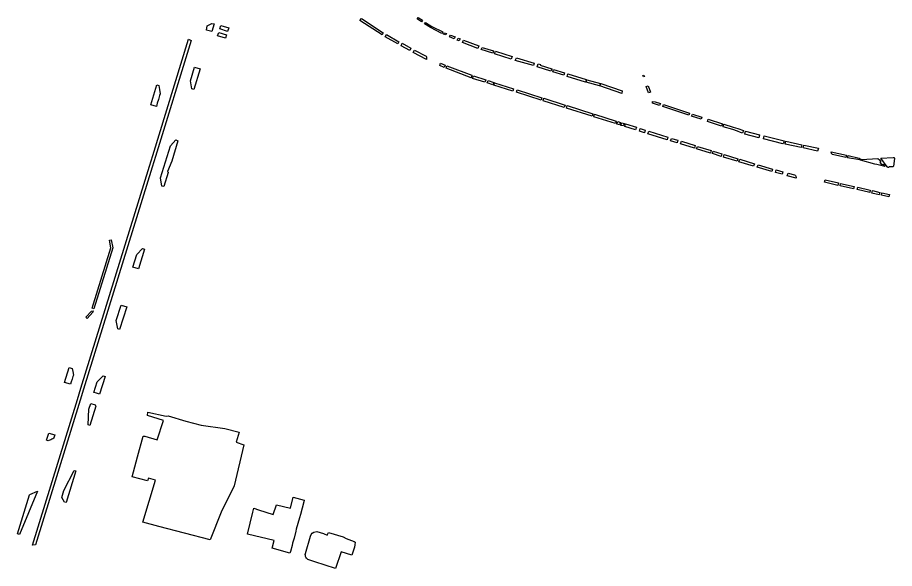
# Model space of a CAD drawing. Header units: millimetres. Extents: x 734061 to 736248, y 4017837 to 4020740.
# Drawn here: x 735100 to 735691, y 4019795 to 4020166 of the extents above; entities that cross this region are included whole.
import ezdxf

# ---------------------------------------------------------------- set-up
doc = ezdxf.new("R2010")
doc.units = ezdxf.units.MM
doc.layers.add('bolvar', color=143, linetype='Continuous', true_color=0x3faae0)
doc.layers.add('park', color=3, linetype='Continuous', true_color=0x1ffa07)

msp = doc.modelspace()

# ---------------------------------------------------------------- linework, layer by layer
at = {"layer": 'bolvar'}
for points in [[(735230.83, 4020156.9), (735227.17, 4020157.98), (735227.76, 4020160.76), (735230.95, 4020162.47), (735232.53, 4020162.07)], [(735346.37, 4020156.13), (735345.6, 4020154.75), (735330.69, 4020164.34), (735331.69, 4020165.81)], [(735372.14, 4020163.57), (735369.17, 4020165.47), (735369.78, 4020166.39), (735372.8, 4020164.57)], [(735386.45, 4020156.76), (735385.84, 4020155.74), (735378.26, 4020159.68), (735374.2, 4020162.15), (735374.75, 4020163.13), (735379.05, 4020160.33)], [(735241.5, 4020157.08), (735241.5, 4020157.08), (735236.22, 4020158.82), (735236.94, 4020160.96), (735242.22, 4020159.41)], [(735217.02, 4020150.99), (735192.9, 4020072.87), (735190.74, 4020065.7), (735144.49, 4019916.09), (735142.13, 4019908.68), (735111.97, 4019811.15), (735109.94, 4019811.03), (735140.24, 4019909.16), (735142.55, 4019916.67), (735188.8, 4020066.33), (735191.03, 4020073.42), (735215.24, 4020151.84)], [(735240, 4020152.53), (735240, 4020152.53), (735234.78, 4020154.13), (735235.49, 4020156.42), (735240.8, 4020154.79)], [(735356.93, 4020150.08), (735356.19, 4020148.58), (735347.73, 4020153.44), (735348.58, 4020154.91)], [(735388.88, 4020155.57), (735388.46, 4020154.68), (735387.03, 4020155.26), (735387.44, 4020156.14)], [(735394.22, 4020152.03), (735391.04, 4020153.31), (735391.59, 4020154.63), (735394.75, 4020153.32)], [(735398.12, 4020152.05), (735397.6, 4020150.65), (735396.26, 4020151.1), (735396.74, 4020152.49)], [(735410.07, 4020145.64), (735399.81, 4020149.69), (735400.37, 4020151.13), (735410.69, 4020147.26)], [(735365.05, 4020145.78), (735364.25, 4020144.23), (735358.32, 4020147.39), (735359.21, 4020149.02)], [(735420.1, 4020142.37), (735412.37, 4020144.84), (735412.9, 4020146.24), (735420.67, 4020143.98)], [(735375.35, 4020140.4), (735375.51, 4020139.84), (735375.57, 4020139.26), (735375.54, 4020138.68), (735375.42, 4020138.12), (735366.57, 4020142.85), (735367.38, 4020144.39)], [(735433.26, 4020140.18), (735432.57, 4020138.27), (735421.35, 4020141.9), (735422.07, 4020143.79)], [(735436.06, 4020139.31), (735448.09, 4020135.57), (735447.6, 4020134.02), (735435.31, 4020137.45), (735436.06, 4020139.31)], [(735388.06, 4020134.36), (735387.43, 4020132.71), (735384.46, 4020134.07), (735384.94, 4020135.6)], [(735406.06, 4020127.47), (735405.56, 4020125.89), (735388.71, 4020132.3), (735389.23, 4020133.93)], [(735449.95, 4020133.18), (735450.78, 4020135.26), (735452.33, 4020134.85), (735452.14, 4020134.21), (735459.88, 4020131.9), (735459.38, 4020130.25)], [(735217.34, 4020118.35), (735216.46, 4020123.87), (735219.27, 4020132.87), (735223.06, 4020131.75), (735218.66, 4020117.89)], [(735415.39, 4020124.37), (735414.9, 4020122.77), (735406.6, 4020125.41), (735407.15, 4020127.07)], [(735467.94, 4020127.6), (735460.59, 4020129.85), (735461.03, 4020131.49), (735468.38, 4020129.14)], [(735483.15, 4020124.58), (735482.56, 4020122.95), (735470.3, 4020126.76), (735470.72, 4020128.39)], [(735522.43, 4020126.69), (735521.63, 4020126.41), (735521.21, 4020127.41), (735522.01, 4020127.68)], [(735193.7, 4020121.1), (735195.22, 4020120.65), (735195.54, 4020118.02), (735196.03, 4020114.91), (735195.68, 4020113.9), (735194.88, 4020111.22), (735194.11, 4020108.66), (735193.5, 4020106.46), (735189.69, 4020107.65)], [(735420.79, 4020122.69), (735420.3, 4020121.06), (735416.37, 4020122.32), (735416.95, 4020123.97)], [(735434.16, 4020118.42), (735433.66, 4020116.86), (735420.9, 4020120.84), (735421.4, 4020122.44)], [(735492.7, 4020121.96), (735492.09, 4020120.38), (735482.97, 4020122.85), (735483.59, 4020124.41)], [(735507.05, 4020115.29), (735492.32, 4020120.39), (735492.91, 4020121.87), (735507.22, 4020116.94)], [(735453.3, 4020112.36), (735452.77, 4020110.76), (735436.07, 4020116.08), (735436.57, 4020117.74)], [(735523.57, 4020119.88), (735524.83, 4020120.3), (735526.42, 4020116.14), (735525.1, 4020115.68)], [(735468.84, 4020107.46), (735468.35, 4020105.87), (735454.01, 4020110.35), (735454.57, 4020112.06)], [(735527.84, 4020109.94), (735529.5, 4020109.59), (735533.06, 4020108.5), (735532.41, 4020107.21), (735527.7, 4020108.81)], [(735487.67, 4020101.52), (735487.15, 4020099.88), (735469.8, 4020105.31), (735470.35, 4020107.08)], [(735552.18, 4020100.59), (735534.78, 4020106.41), (735535.13, 4020107.71), (735552.63, 4020102.08)], [(735503.4, 4020096.55), (735502.88, 4020094.94), (735488.22, 4020099.59), (735488.71, 4020101.24)], [(735560.46, 4020097.85), (735554.14, 4020099.85), (735554.67, 4020101.41), (735561.01, 4020099.29)], [(735574.19, 4020093.21), (735564.83, 4020096.39), (735565.26, 4020097.92), (735574.86, 4020094.88)], [(735506.22, 4020095.77), (735505.54, 4020094.1), (735503.77, 4020094.58), (735504.43, 4020096.46)], [(735508.81, 4020094.96), (735508.11, 4020093.39), (735506.53, 4020093.78), (735507.02, 4020095.54)], [(735516.9, 4020092.56), (735516.35, 4020090.7), (735509.06, 4020093.02), (735509.54, 4020094.76)], [(735522.79, 4020090.58), (735522.31, 4020088.82), (735519.04, 4020089.92), (735519.41, 4020091.71)], [(735589.03, 4020090.39), (735588.48, 4020088.5), (735587.04, 4020089.01), (735584.93, 4020089.85), (735581.86, 4020090.89), (735575.46, 4020092.74), (735575.93, 4020094.5), (735582.2, 4020092.48), (735585.28, 4020091.65)], [(735538.03, 4020085.79), (735537.54, 4020084.08), (735524.66, 4020088.04), (735525.23, 4020089.89)], [(735599.86, 4020087.31), (735599.35, 4020085.35), (735589.9, 4020087.9), (735590.47, 4020089.82)], [(735616.39, 4020083.27), (735616.02, 4020081.71), (735615.64, 4020081.27), (735602.45, 4020084.62), (735602.95, 4020086.71)], [(735206.69, 4020083.91), (735208.04, 4020083.43), (735203.82, 4020069.75), (735200.98, 4020062.61), (735201.35, 4020062.24), (735201.41, 4020061.94), (735198.43, 4020052.6), (735197.12, 4020052.9), (735196.2, 4020058.42), (735202.93, 4020080.03)], [(735544.81, 4020083.84), (735544.31, 4020081.98), (735539.95, 4020083.27), (735540.49, 4020084.9)], [(735556.61, 4020080.09), (735556.08, 4020078.37), (735546.7, 4020081.23), (735547.37, 4020083.05)], [(735627.88, 4020078.88), (735617.21, 4020081.15), (735617.58, 4020083.13), (735628.38, 4020080.57)], [(735639.03, 4020076.44), (735629.22, 4020078.53), (735629.66, 4020080.44), (735639.63, 4020078.33)], [(735567.38, 4020076.79), (735566.84, 4020075.05), (735557.5, 4020077.91), (735558.06, 4020079.6)], [(735574.55, 4020074.58), (735574.04, 4020072.88), (735568.09, 4020074.71), (735568.73, 4020076.34)], [(735585.33, 4020071.29), (735584.9, 4020069.6), (735575.54, 4020072.43), (735576.01, 4020074.1)], [(735658.37, 4020073.66), (735657.97, 4020072.16), (735649.04, 4020074.12), (735648.29, 4020074.92), (735648.2, 4020076.04)], [(735596.39, 4020067.9), (735595.87, 4020066.2), (735586.01, 4020069.19), (735586.51, 4020070.92)], [(735659.12, 4020071.84), (735659.53, 4020073.41), (735667.05, 4020071.65), (735667.61, 4020071.12), (735667.5, 4020070.94), (735667.46, 4020070.64), (735667.43, 4020070.44)], [(735667.95, 4020070.36), (735667.43, 4020070.44), (735667.46, 4020070.64), (735667.5, 4020070.94), (735667.61, 4020071.12), (735668.68, 4020070.78), (735679.63, 4020071.37), (735680.77, 4020070.5), (735681.63, 4020069.26), (735680.9, 4020068.69), (735682.2, 4020067.13), (735682.88, 4020067.65), (735684.27, 4020065.98), (735678.81, 4020067.31), (735677.55, 4020067.6)], [(735681.59, 4020071.63), (735690.02, 4020072.17), (735690.13, 4020072.18), (735690.24, 4020072.17), (735690.35, 4020072.14), (735690.46, 4020072.09), (735690.55, 4020072.03), (735690.63, 4020071.95), (735690.7, 4020071.86), (735690.75, 4020071.76), (735690.78, 4020071.65), (735690.8, 4020071.54), (735690.79, 4020071.42), (735690.25, 4020066.17), (735689.85, 4020065.79), (735687.37, 4020065.84), (735687.28, 4020065.73), (735687.17, 4020065.63), (735687.04, 4020065.56), (735686.91, 4020065.5), (735686.77, 4020065.47), (735686.62, 4020065.47), (735686.48, 4020065.48), (735686.34, 4020065.52), (735686.21, 4020065.58), (735686.09, 4020065.67), (735685.98, 4020065.77)], [(735608.65, 4020064.35), (735608.19, 4020062.72), (735598.26, 4020065.54), (735598.86, 4020067.2)], [(735615.48, 4020062.54), (735615.04, 4020060.78), (735610.61, 4020062.05), (735611.14, 4020063.72)], [(735623.34, 4020060.54), (735623.36, 4020060.41), (735623.81, 4020060.24), (735624.07, 4020059.95), (735624.28, 4020059.62), (735624.45, 4020059.26), (735624.56, 4020058.88), (735624.61, 4020058.49), (735624.6, 4020058.1), (735618.57, 4020059.83), (735619.14, 4020061.53)], [(735653, 4020054.96), (735652.63, 4020053.36), (735643.66, 4020055.42), (735644.03, 4020057.01)], [(735663.6, 4020052.61), (735663.22, 4020050.98), (735654.11, 4020053.07), (735654.51, 4020054.67)], [(735674.49, 4020050.16), (735674.13, 4020048.52), (735665.65, 4020050.46), (735666.03, 4020052.11)], [(735680.95, 4020048.63), (735680.55, 4020047.04), (735675.56, 4020048.18), (735675.94, 4020049.8)], [(735687.39, 4020047.14), (735687.01, 4020045.63), (735682.02, 4020046.65), (735682.38, 4020048.35)], [(735161.95, 4020016.49), (735163.11, 4020016.7), (735164.1, 4020011.19), (735151.4, 4019970.23), (735150.3, 4019970.65), (735162.92, 4020011.23)], [(735185.5, 4020010.27), (735181.35, 4019997.1), (735177.63, 4019998.25), (735180.3, 4020006.7), (735184.07, 4020010.73)], [(735150.96, 4019968.85), (735150.6, 4019967.88), (735146.76, 4019963.69), (735145.9, 4019964.5), (735149.83, 4019968.66)], [(735169.77, 4019972.71), (735173.54, 4019971.6), (735168.67, 4019956.23), (735167.44, 4019956.6), (735166.5, 4019962.32)], [(735134.75, 4019930.65), (735136.83, 4019930.01), (735137.1, 4019927.91), (735137.55, 4019925.49), (735137.26, 4019924.6), (735136.66, 4019922.84), (735136.15, 4019921.01), (735135.67, 4019919.48), (735131.66, 4019920.63)], [(735120.97, 4019886.52), (735125.05, 4019885.28), (735124.85, 4019884.59), (735124.59, 4019883.87), (735124.39, 4019883.29), (735124.3, 4019882.95), (735123.7, 4019882.66), (735123.05, 4019882.37), (735122.32, 4019882.02), (735121.66, 4019881.74), (735121.04, 4019881.51), (735120.59, 4019881.31), (735119.44, 4019881.68)], [(735138.02, 4019861.37), (735139.19, 4019860.96), (735132.63, 4019839.69), (735131.51, 4019840.04), (735129.78, 4019843.16), (735131.2, 4019847.75)], [(735101.17, 4019818.08), (735099.95, 4019818.61), (735107.99, 4019844.86), (735108.34, 4019845.16), (735113.38, 4019847.29)]]:
    msp.add_lwpolyline(points, close=True, dxfattribs=at)
for points in [[(735159, 4019924.68, 0), (735155.27, 4019912.62, 0), (735153.12, 4019913.31, 0), (735151.46, 4019913.79, 0), (735153.68, 4019921.01, 0), (735157.57, 4019925.08, 0)], [(735149.24, 4019906.43, 0), (735152.31, 4019905.44, 0), (735152.71, 4019904.54, 0), (735148.76, 4019891.61, 0), (735147.48, 4019891.97, 0), (735147.98, 4019902.49, 0)]]:
    msp.add_polyline3d(points, close=True, dxfattribs=at)
at = {"layer": 'park'}
for points in [[(735252.42, 4019878.61), (735245.89, 4019850.87), (735237.08, 4019833.18), (735229.85, 4019814.61), (735195.26, 4019823.46), (735184.32, 4019826.4), (735192.82, 4019854.87), (735188.28, 4019856.07), (735187.43, 4019854.22), (735177.16, 4019857.02), (735180.87, 4019870.55), (735184.64, 4019884.48), (735185.17, 4019884.38), (735185.77, 4019884.36), (735194, 4019881.92), (735198.2, 4019895.06), (735187.58, 4019898.22), (735187.73, 4019900.68), (735200.15, 4019897.81), (735201.44, 4019898.18), (735213.32, 4019894.51), (735223.61, 4019891.82), (735239.54, 4019889.67), (735249.36, 4019887), (735247.18, 4019880.39)], [(735289.9, 4019829.49), (735287.78, 4019821.81), (735287.5, 4019820.4), (735286.24, 4019815.81), (735285.69, 4019813.76), (735285.31, 4019812.43), (735284.89, 4019810.78), (735283.8, 4019806.77), (735283.49, 4019805.67), (735271.49, 4019808.87), (735272.77, 4019814.02), (735254.95, 4019818.48), (735258.49, 4019833.21), (735259.12, 4019835.84), (735262.2, 4019834.89), (735272.21, 4019831.7), (735274.42, 4019838.16), (735283.92, 4019836), (735285.77, 4019843.41), (735293.01, 4019841.2), (735292.76, 4019840.12), (735290.55, 4019831.59)], [(735327.21, 4019811.24), (735326.91, 4019809.57), (735325.09, 4019804.22), (735318.08, 4019806.57), (735314.27, 4019795.3), (735300.27, 4019799.77), (735296.8, 4019800.83), (735296.18, 4019801.05), (735295.6, 4019801.37), (735295.08, 4019801.78), (735294.64, 4019802.27), (735294.28, 4019802.83), (735294.02, 4019803.44), (735293.86, 4019804.08), (735293.8, 4019804.74), (735293.86, 4019805.39), (735297.26, 4019817.01), (735297.7, 4019818.1), (735298.42, 4019819.01), (735299.58, 4019819.69), (735301.53, 4019820.12), (735305.99, 4019818.83), (735308.53, 4019817.82), (735309.42, 4019819.55), (735319.43, 4019816.5), (735321.31, 4019815.47), (735326.75, 4019813.39), (735327.42, 4019812.97)]]:
    msp.add_lwpolyline(points, close=True, dxfattribs=at)

doc.saveas('drawing.dxf')
